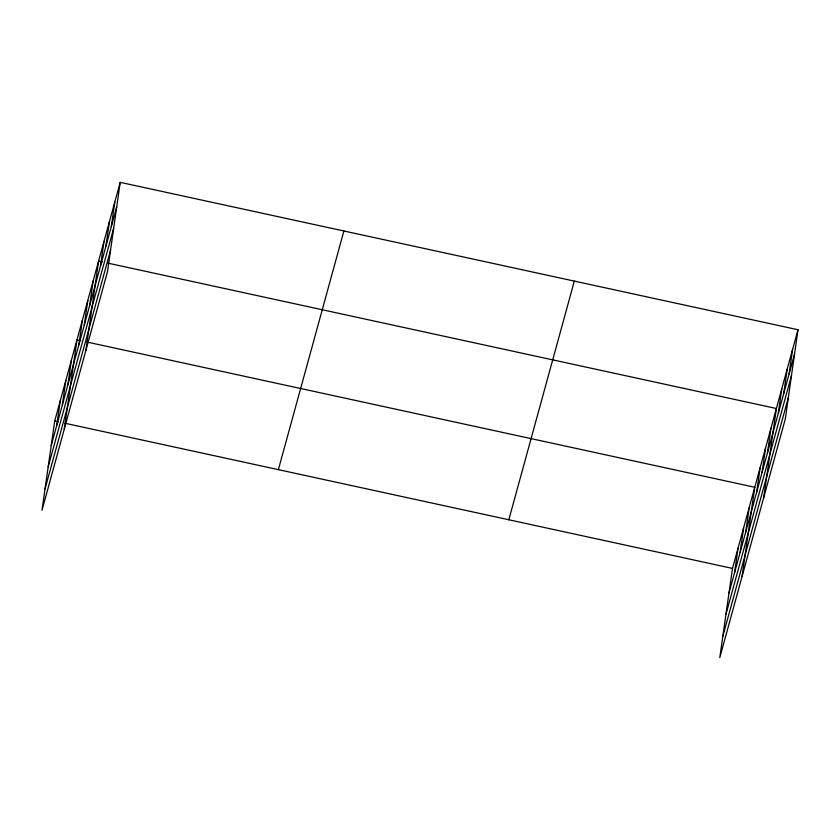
<?xml version="1.0" encoding="UTF-8"?>
<svg xmlns="http://www.w3.org/2000/svg" width="840" height="840" viewBox="0 0 840 840"><rect width="100%" height="100%" fill="white"/><g stroke="black" fill="none" stroke-linecap="round" stroke-linejoin="round"><path stroke-width="1.26" d="M120.215 182.343L54.705 421.019L42 510.258L107.51 271.593L120.215 182.343L798 329.742L785.295 418.981L719.786 657.657L732.49 568.407L798 329.742M56.774 425.281L60.27 400.733M62.339 404.995L65.835 380.447M67.914 384.709L71.411 360.15M64.27 429.114L76.976 339.864L80.808 340.704M78.886 344.726L82.383 320.177M84.294 325.038L87.78 300.489M89.691 305.351L93.188 280.802M85.89 350.354L98.595 261.103L102.427 261.944M100.506 265.965L104.002 241.416M105.914 246.278L109.4 221.728M111.311 226.59L114.807 202.041M734.559 572.68L738.056 548.121M740.135 552.395L743.621 527.835M745.7 532.098L749.196 507.549M742.067 576.502L754.761 487.263L87.203 342.09M756.672 492.125L760.169 467.576M762.079 472.437L765.576 447.888M767.487 452.75L770.973 428.19M763.675 497.742L776.38 408.503L107.541 263.057M778.292 413.364L781.788 388.815M783.699 393.677L787.196 369.128M789.096 373.989L792.593 349.43M51.209 445.568L116.718 206.903M48.163 466.914L113.683 228.249M45.035 488.911L110.555 250.236M278.366 469.655L343.885 230.99M508.82 519.771L574.329 281.106M728.994 592.966L794.504 354.291M725.96 614.313L791.469 375.648M722.831 636.311L788.34 397.635M54.705 421.019L58.538 421.848M64.921 423.234L732.49 568.407"/></g></svg>
